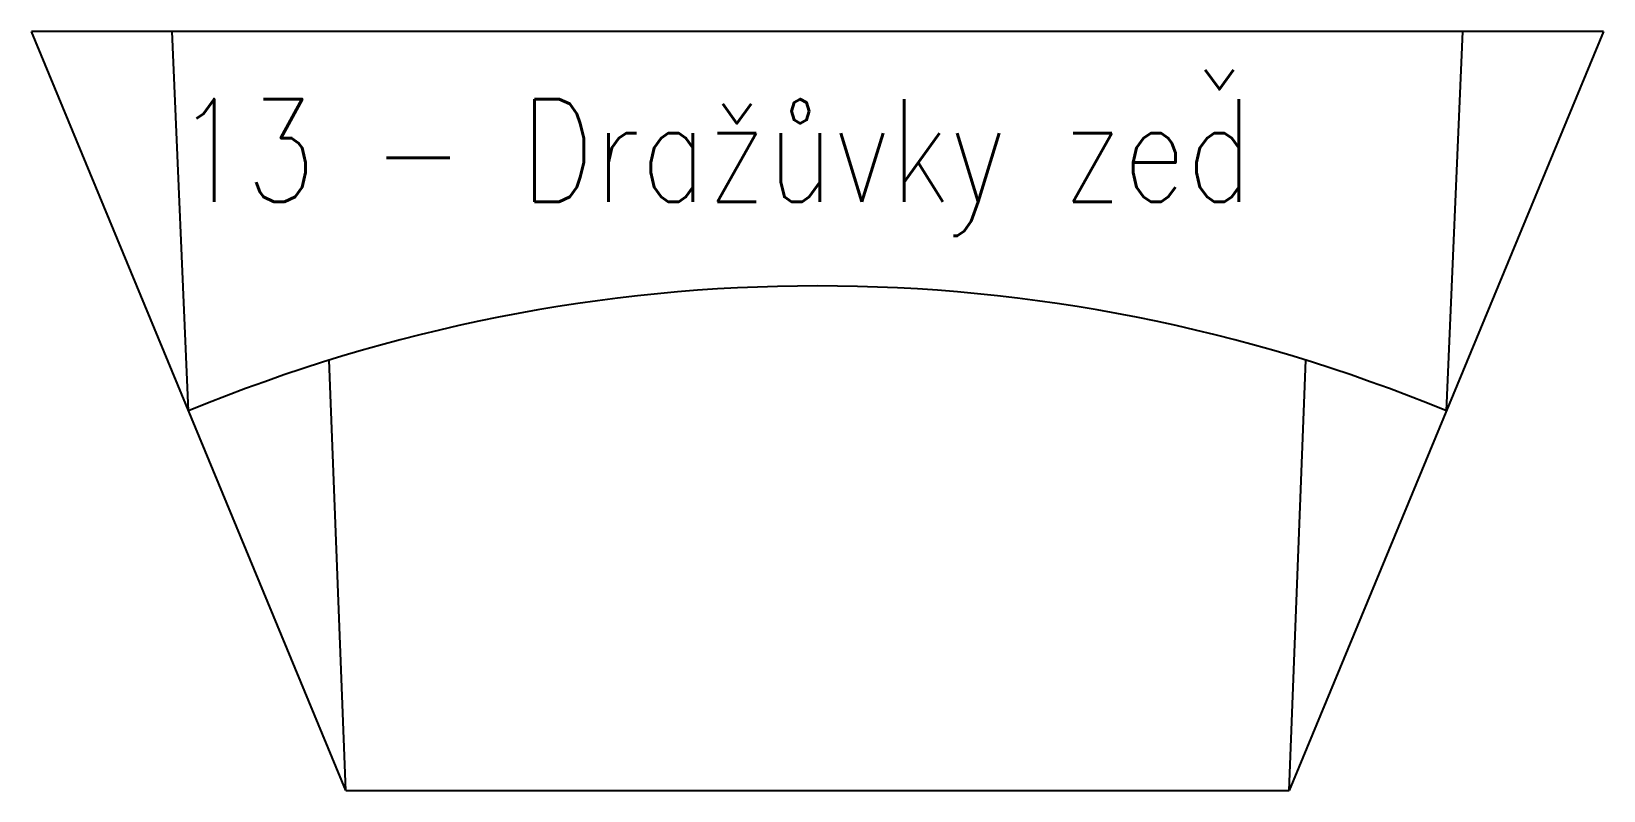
# Model space of a CAD drawing. Header units: millimetres. Extents: x 0 to 765, y 0 to 370.
import ezdxf

# ---------------------------------------------------------------- set-up
doc = ezdxf.new("R2010")
doc.units = ezdxf.units.MM
doc.header["$LTSCALE"] = 6
doc.header["$MEASUREMENT"] = 0
doc.layers.add('rozhrani', color=4, linetype='CONTINUOUS')
doc.layers.add('TTmoduly', color=3, linetype='CONTINUOUS')
doc.styles.add('ROMANS', font='romans', dxfattribs={"width": 0.8})

msp = doc.modelspace()

# ---------------------------------------------------------------- linework, layer by layer
at = {"layer": 'rozhrani'}
for p, q in [((76.5, 184.8), (68.43, 369.58)), ((688.79, 184.8), (696.86, 369.58)), ((153.04, 0.02), (144.97, 209.57)), ((612.26, 0.02), (620.32, 209.57))]:
    msp.add_line(p, q, dxfattribs=at)
at = {"layer": 'TTmoduly'}
for p, q in [((153.04, 0.02), (-0.04, 369.58)), ((765.33, 369.58), (-0.04, 369.58)), ((765.33, 369.58), (612.26, 0.02)), ((153.04, 0.02), (612.26, 0.02))]:
    msp.add_line(p, q, dxfattribs=at)
msp.add_arc((382.65, -554.3), 800, 67.5, 112.5, dxfattribs=at)

# ---------------------------------------------------------------- texts
at = {"layer": 'TTmoduly', "insert": (70, 336.67), "char_height": 50, "attachment_point": 1, "style": 'ROMANS'}
msp.add_mtext_dynamic_manual_height_columns('13 - Dražůvky zeď', width=620, gutter_width=150, heights=[0], dxfattribs=at)

doc.saveas('drawing.dxf')
